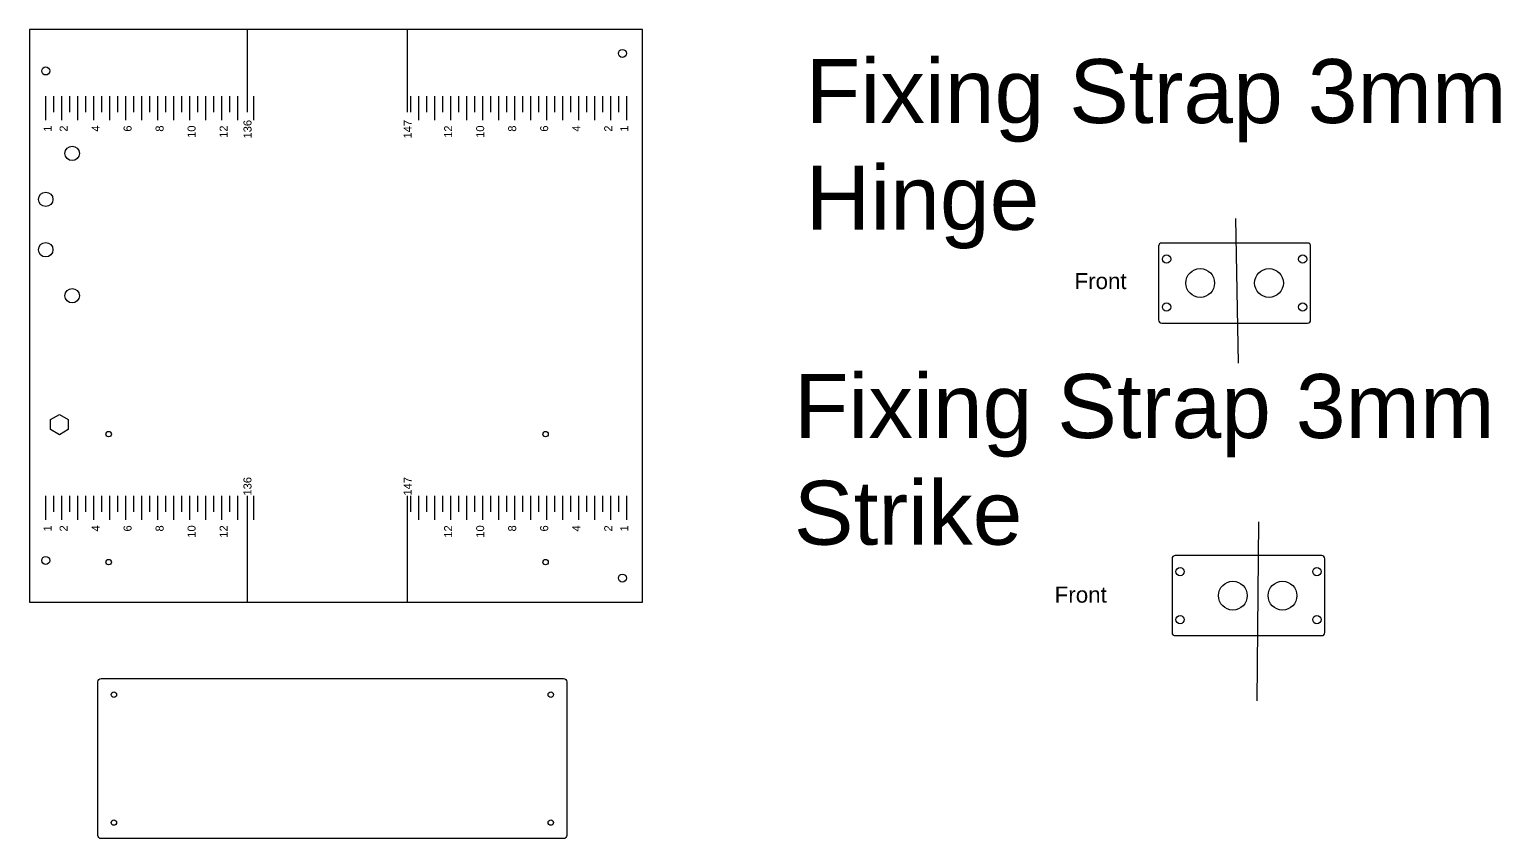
# Model space of a CAD drawing. Header units: millimetres. Extents: x -925 to 3059, y -1469 to 1737.
# Drawn here: x 2140 to 3059, y 510 to 1016 of the extents above; entities that cross this region are included whole.
import ezdxf

# ---------------------------------------------------------------- set-up
doc = ezdxf.new("R2010")
doc.units = ezdxf.units.MM
doc.styles.get("Standard").update_dxf_attribs({"font": 'arial.ttf'})

msp = doc.modelspace()

# ---------------------------------------------------------------- linework, layer by layer
at = {"color": 7, "true_color": 0xffffff}
for p, q in [((2523.2, 1015.72), (2140.2, 1015.72)), ((2140.2, 1015.72), (2140.2, 657.72)), ((2523.2, 657.72), (2523.2, 1015.72)), ((2140.2, 657.72), (2523.2, 657.72))]:
    msp.add_line(p, q, dxfattribs=at)
at = {"color": 2}
for p, q in [((2276.2, 1015.72), (2276.2, 964.05)), ((2376.2, 1015.72), (2376.2, 964.05)), ((2150.2, 974.05), (2150.2, 959.05)), ((2155.2, 974.05), (2155.2, 964.05)), ((2160.2, 974.05), (2160.2, 959.05)), ((2165.2, 974.05), (2165.2, 964.05)), ((2170.2, 974.05), (2170.2, 959.05)), ((2175.2, 974.05), (2175.2, 964.05)), ((2180.2, 974.05), (2180.2, 959.05)), ((2185.2, 974.05), (2185.2, 964.05)), ((2190.2, 974.05), (2190.2, 959.05)), ((2195.2, 974.05), (2195.2, 964.05)), ((2200.2, 974.05), (2200.2, 959.05)), ((2205.2, 974.05), (2205.2, 964.05)), ((2210.2, 974.05), (2210.2, 959.05)), ((2215.2, 974.05), (2215.2, 964.05)), ((2220.2, 974.05), (2220.2, 959.05)), ((2225.2, 974.05), (2225.2, 964.05)), ((2230.2, 974.05), (2230.2, 959.05)), ((2235.2, 974.05), (2235.2, 964.05)), ((2240.2, 974.05), (2240.2, 959.05)), ((2245.2, 974.05), (2245.2, 964.05)), ((2250.2, 974.05), (2250.2, 959.05)), ((2255.2, 974.05), (2255.2, 964.05)), ((2260.2, 974.05), (2260.2, 959.05)), ((2265.2, 974.05), (2265.2, 964.05)), ((2270.2, 974.05), (2270.2, 959.05)), ((2280.2, 974.05), (2280.2, 959.05)), ((2378.2, 974.05), (2378.2, 964.05)), ((2383.2, 974.05), (2383.2, 959.05)), ((2388.2, 974.05), (2388.2, 964.05)), ((2393.2, 974.05), (2393.2, 959.05)), ((2398.2, 974.05), (2398.2, 964.05)), ((2403.2, 974.05), (2403.2, 959.05)), ((2408.2, 974.05), (2408.2, 964.05)), ((2413.2, 974.05), (2413.2, 959.05)), ((2418.2, 974.05), (2418.2, 964.05)), ((2423.2, 974.05), (2423.2, 959.05)), ((2428.2, 974.05), (2428.2, 964.05)), ((2433.2, 974.05), (2433.2, 959.05)), ((2438.2, 974.05), (2438.2, 964.05)), ((2443.2, 974.05), (2443.2, 959.05)), ((2448.2, 974.05), (2448.2, 964.05)), ((2453.2, 974.05), (2453.2, 959.05)), ((2458.2, 974.05), (2458.2, 964.05)), ((2463.2, 974.05), (2463.2, 959.05)), ((2468.2, 974.05), (2468.2, 964.05)), ((2473.2, 974.05), (2473.2, 959.05)), ((2478.2, 974.05), (2478.2, 964.05)), ((2483.2, 974.05), (2483.2, 959.05)), ((2488.2, 974.05), (2488.2, 964.05)), ((2493.2, 974.05), (2493.2, 959.05)), ((2498.2, 974.05), (2498.2, 964.05)), ((2503.2, 974.05), (2503.2, 959.05)), ((2508.2, 974.05), (2508.2, 964.05)), ((2513.2, 974.05), (2513.2, 959.05)), ((2150.2, 724.11), (2150.2, 709.11)), ((2155.2, 724.11), (2155.2, 714.11)), ((2160.2, 724.11), (2160.2, 709.11)), ((2165.2, 724.11), (2165.2, 714.11)), ((2170.2, 724.11), (2170.2, 709.11)), ((2175.2, 724.11), (2175.2, 714.11)), ((2180.2, 724.11), (2180.2, 709.11)), ((2185.2, 724.11), (2185.2, 714.11)), ((2190.2, 724.11), (2190.2, 709.11)), ((2195.2, 724.11), (2195.2, 714.11)), ((2200.2, 724.11), (2200.2, 709.11)), ((2205.2, 724.11), (2205.2, 714.11)), ((2210.2, 724.11), (2210.2, 709.11)), ((2215.2, 724.11), (2215.2, 714.11)), ((2220.2, 724.11), (2220.2, 709.11)), ((2225.2, 724.11), (2225.2, 714.11)), ((2230.2, 724.11), (2230.2, 709.11)), ((2235.2, 724.11), (2235.2, 714.11)), ((2240.2, 724.11), (2240.2, 709.11)), ((2245.2, 724.11), (2245.2, 714.11)), ((2250.2, 724.11), (2250.2, 709.11)), ((2255.2, 724.11), (2255.2, 714.11)), ((2260.2, 724.11), (2260.2, 709.11)), ((2265.2, 724.11), (2265.2, 714.11)), ((2270.2, 724.11), (2270.2, 709.11)), ((2276.2, 724.11), (2276.2, 657.72)), ((2280.2, 724.11), (2280.2, 709.11)), ((2376.2, 724.11), (2376.2, 657.72)), ((2378.2, 724.11), (2378.2, 714.11)), ((2383.2, 724.11), (2383.2, 709.11)), ((2388.2, 724.11), (2388.2, 714.11)), ((2393.2, 724.11), (2393.2, 709.11)), ((2398.2, 724.11), (2398.2, 714.11)), ((2403.2, 724.11), (2403.2, 709.11)), ((2408.2, 724.11), (2408.2, 714.11)), ((2413.2, 724.11), (2413.2, 709.11)), ((2418.2, 724.11), (2418.2, 714.11)), ((2423.2, 724.11), (2423.2, 709.11)), ((2428.2, 724.11), (2428.2, 714.11)), ((2433.2, 724.11), (2433.2, 709.11)), ((2438.2, 724.11), (2438.2, 714.11)), ((2443.2, 724.11), (2443.2, 709.11)), ((2448.2, 724.11), (2448.2, 714.11)), ((2453.2, 724.11), (2453.2, 709.11)), ((2458.2, 724.11), (2458.2, 714.11)), ((2463.2, 724.11), (2463.2, 709.11)), ((2468.2, 724.11), (2468.2, 714.11)), ((2473.2, 724.11), (2473.2, 709.11)), ((2478.2, 724.11), (2478.2, 714.11)), ((2483.2, 724.11), (2483.2, 709.11)), ((2488.2, 724.11), (2488.2, 714.11)), ((2493.2, 724.11), (2493.2, 709.11)), ((2498.2, 724.11), (2498.2, 714.11)), ((2503.2, 724.11), (2503.2, 709.11)), ((2508.2, 724.11), (2508.2, 714.11)), ((2513.2, 724.11), (2513.2, 709.11))]:
    msp.add_line(p, q, dxfattribs=at)
for p, q in [((2845.69, 880.16), (2845.69, 834.16)), ((2938.69, 882.16), (2847.69, 882.16)), ((2940.69, 834.16), (2940.69, 880.16)), ((2847.69, 832.16), (2938.69, 832.16)), ((2854.09, 684.74), (2854.09, 638.74)), ((2947.59, 686.74), (2856.09, 686.74)), ((2949.59, 638.74), (2949.59, 684.74)), ((2856.09, 636.74), (2947.59, 636.74))]:
    msp.add_line(p, q)
at = {"color": 116, "true_color": 0x136734}
for points in [[(2893.72, 897.58), (2895.45, 807.02)], [(2908.15, 707.81), (2906.99, 595.9)]]:
    msp.add_lwpolyline(points, dxfattribs=at)
msp.add_lwpolyline([(2158.9, 762.37), (2153.4, 765.54), (2153.4, 771.89), (2158.9, 775.07), (2164.4, 771.89), (2164.4, 765.54), (2158.9, 762.37)])
at = {"color": 6}
for points in [[(2182.95, 607.87, -0.414214), (2184.95, 609.87)], [(2473.95, 609.87, -0.414214), (2475.95, 607.87)], [(2184.95, 509.87, -0.414214), (2182.95, 511.87)], [(2475.95, 511.87, -0.414214), (2473.95, 509.87)]]:
    msp.add_lwpolyline(points, format="xyb", dxfattribs=at)
for points in [[(2182.95, 511.87), (2182.95, 607.87)], [(2184.95, 609.87), (2473.95, 609.87)], [(2475.95, 607.87), (2475.95, 511.87)], [(2473.95, 509.87), (2184.95, 509.87)]]:
    msp.add_lwpolyline(points, dxfattribs=at)
at = {"color": 7}
for centre in [(2510.7, 1000.72), (2150.4, 989.72), (2150.4, 683.72), (2510.7, 672.72)]:
    msp.add_circle(centre, 2.5, dxfattribs=at)
for centre, radius in [((2166.9, 938.22), 4.5), ((2150.4, 909.47), 4.5), ((2150.4, 877.97), 4.5), ((2850.69, 872.16), 2.6), ((2935.69, 872.16), 2.6), ((2871.69, 857.16), 9), ((2914.69, 857.16), 9), ((2166.9, 849.22), 4.5), ((2850.69, 842.16), 2.6), ((2935.69, 842.16), 2.6), ((2189.7, 762.72), 1.7), ((2462.7, 762.72), 1.7), ((2189.7, 682.72), 1.7), ((2462.7, 682.72), 1.7), ((2859.09, 676.74), 2.6), ((2944.59, 676.74), 2.6), ((2892.09, 661.74), 9), ((2923.09, 661.74), 9), ((2859.09, 646.74), 2.6), ((2944.59, 646.74), 2.6), ((2465.95, 599.87), 1.7), ((2465.95, 519.87), 1.7)]:
    msp.add_circle(centre, radius)
at = {"color": 6}
for centre in [(2192.95, 599.87), (2192.95, 519.87)]:
    msp.add_circle(centre, 1.7, dxfattribs=at)
for centre, start, end in [((2847.69, 880.16), 90, 180), ((2938.69, 880.16), 360, 90), ((2847.69, 834.16), 180, 270), ((2938.69, 834.16), 270, 0), ((2856.09, 684.74), 90, 180), ((2947.59, 684.74), 0, 90), ((2856.09, 638.74), 180, 270), ((2947.59, 638.74), 270, 0)]:
    msp.add_arc(centre, 2, start, end)

# ---------------------------------------------------------------- texts
at = {"color": 4, "char_height": 40, "width": 620.8929, "attachment_point": 1}
for s, insert in [('Fixing Strap 3mm\\PHinge', (2625.24, 997.16)), ('Fixing Strap 3mm\\PStrike', (2617.79, 800.26))]:
    msp.add_mtext(s, dxfattribs=dict(at, insert=insert))
at = {"color": 2, "char_height": 5, "width": 6.4246, "rotation": 90}
for s, insert, attachment_point in [('136', (2279.03, 959.14), 9), ('147', (2379.03, 959.14), 9), ('1', (2154.08, 955.66), 9), ('2', (2164.08, 955.66), 9), ('4', (2184.08, 955.66), 9), ('6', (2204.08, 955.66), 9), ('8', (2224.08, 955.66), 9), ('10', (2244.08, 955.66), 9), ('12', (2264.08, 955.66), 9), ('12', (2399.32, 955.66), 3), ('10', (2419.32, 955.66), 3), ('8', (2439.32, 955.66), 3), ('6', (2459.32, 955.66), 3), ('4', (2479.32, 955.66), 3), ('2', (2499.32, 955.66), 3), ('1', (2509.32, 955.66), 3), ('136', (2279, 735.92), 9), ('147', (2379, 735.92), 9), ('1', (2154.08, 705.72), 9), ('2', (2164.08, 705.72), 9), ('4', (2184.08, 705.72), 9), ('6', (2204.08, 705.72), 9), ('8', (2224.08, 705.72), 9), ('10', (2244.08, 705.72), 9), ('12', (2264.08, 705.72), 9), ('12', (2399.32, 705.72), 3), ('10', (2419.32, 705.72), 3), ('8', (2439.32, 705.72), 3), ('6', (2459.32, 705.72), 3), ('4', (2479.32, 705.72), 3), ('2', (2499.32, 705.72), 3), ('1', (2509.32, 705.72), 3)]:
    msp.add_mtext(s, dxfattribs=dict(at, insert=insert, attachment_point=attachment_point))
at = {"char_height": 10, "attachment_point": 1}
for insert in [(2793.11, 863.4), (2780.74, 667.36)]:
    msp.add_mtext_dynamic_manual_height_columns('Front', width=63.7255, gutter_width=12.5, heights=[0], dxfattribs=dict(at, insert=insert))

doc.saveas('drawing.dxf')
